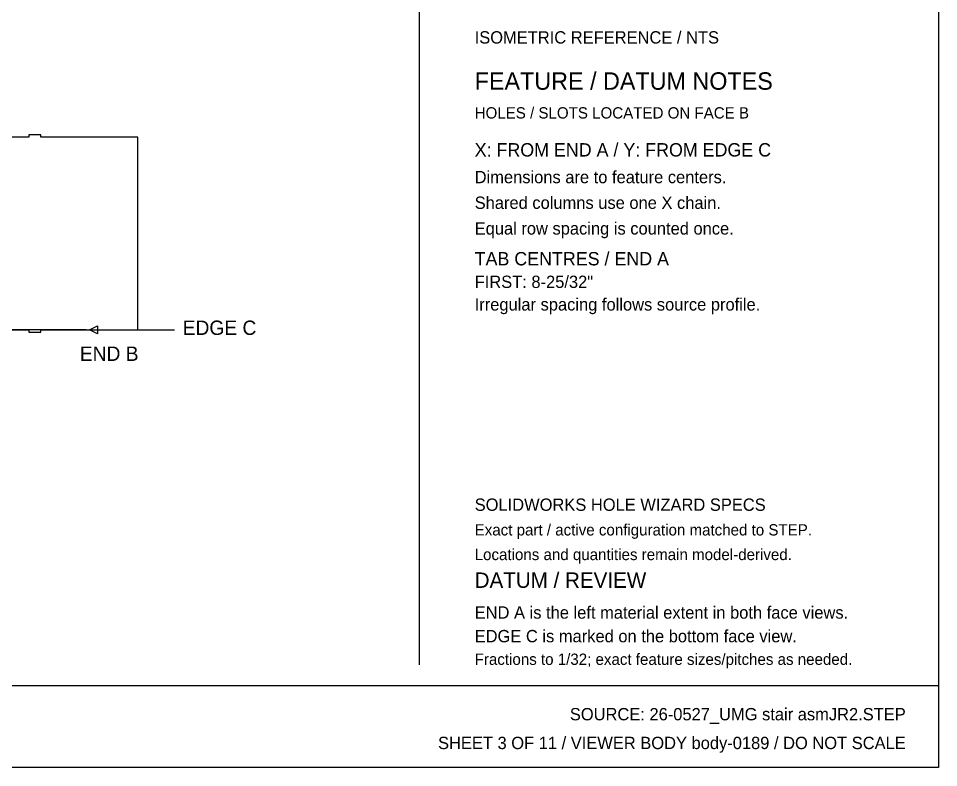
# Model space of a CAD drawing. Header units: inches. Extents: x 3 to 201, y 3 to 129.
# Drawn here: x 126.5 to 201.2, y 2.8 to 63.6 of the extents above; entities that cross this region are included whole.
import ezdxf
from ezdxf.enums import TextEntityAlignment as Align

# ---------------------------------------------------------------- set-up
doc = ezdxf.new("R2010")
doc.units = ezdxf.units.IN
doc.header["$MEASUREMENT"] = 0

msp = doc.modelspace()

# ---------------------------------------------------------------- linework, layer by layer
at = {"layer": 'ANNOTATION'}
for p, q in [((131.964, 38.354), (22.874, 38.354)), ((132.214, 38.354), (132.88, 38.688)), ((132.214, 38.354), (139.126, 38.354)), ((132.88, 38.021), (132.214, 38.354)), ((132.88, 38.688), (132.88, 38.021))]:
    msp.add_line(p, q, dxfattribs=at)
at = {"layer": 'OUTLINE'}
for p, q in [((201.167, 129.167), (201.167, 2.833)), ((159, 113.25), (159, 11.167)), ((127.288, 53.979), (115.401, 53.979)), ((128.288, 54.167), (127.288, 54.167)), ((127.288, 54.167), (127.288, 53.979)), ((128.288, 53.979), (128.288, 54.167)), ((136.14, 53.979), (128.288, 53.979)), ((136.14, 38.354), (136.14, 53.979)), ((115.401, 38.354), (127.288, 38.354)), ((127.288, 38.354), (127.288, 38.167)), ((127.288, 38.167), (128.288, 38.167)), ((128.288, 38.167), (128.288, 38.354)), ((128.288, 38.354), (136.14, 38.354)), ((2.833, 9.5), (201.167, 9.5)), ((201.167, 2.833), (2.833, 2.833))]:
    msp.add_line(p, q, dxfattribs=at)

# ---------------------------------------------------------------- texts
at = {"layer": 'ANNOTATION'}
for s, height, p in [('ISOMETRIC REFERENCE / NTS', 1, (163.5, 61.583)), ('FEATURE / DATUM NOTES', 1.41667, (163.5, 57.833)), ('HOLES / SLOTS LOCATED ON FACE B', 0.91667, (163.5, 55.5)), ('X: FROM END A / Y: FROM EDGE C', 1.08333, (163.5, 52.417)), ('Dimensions are to feature centers.', 1, (163.5, 50.25)), ('Shared columns use one X chain.', 1, (163.5, 48.167)), ('Equal row spacing is counted once.', 1, (163.5, 46.083)), ('TAB CENTRES / END A', 1.08333, (163.5, 43.583)), ('FIRST: 8-25/32"', 1, (163.5, 41.75)), ('Irregular spacing follows source profile.', 1, (163.5, 39.917)), ('EDGE C', 1.1667, (139.793, 37.938)), ('SOLIDWORKS HOLE WIZARD SPECS', 1, (163.5, 23.667)), ('Exact part / active configuration matched to STEP.', 0.91667, (163.5, 21.667)), ('Locations and quantities remain model-derived.', 0.91667, (163.5, 19.667)), ('DATUM / REVIEW', 1.25, (163.5, 17.417)), ('END A is the left material extent in both face views.', 1, (163.5, 14.917)), ('EDGE C is marked on the bottom face view.', 1, (163.5, 13)), ('Fractions to 1/32; exact feature sizes/pitches as needed.', 0.91667, (163.5, 11.167))]:
    msp.add_text(s, height=height, dxfattribs=at).set_placement(p)
for s, height, p in [('END B', 1.1667, (136.21, 35.833)), ('SOURCE: 26-0527_UMG stair asmJR2.STEP', 1, (198.5, 6.667)), ('SHEET 3 OF 11 / VIEWER BODY body-0189 / DO NOT SCALE', 1, (198.5, 4.333))]:
    msp.add_text(s, height=height, dxfattribs=at).set_placement(p, align=Align.RIGHT)

doc.saveas('drawing.dxf')
